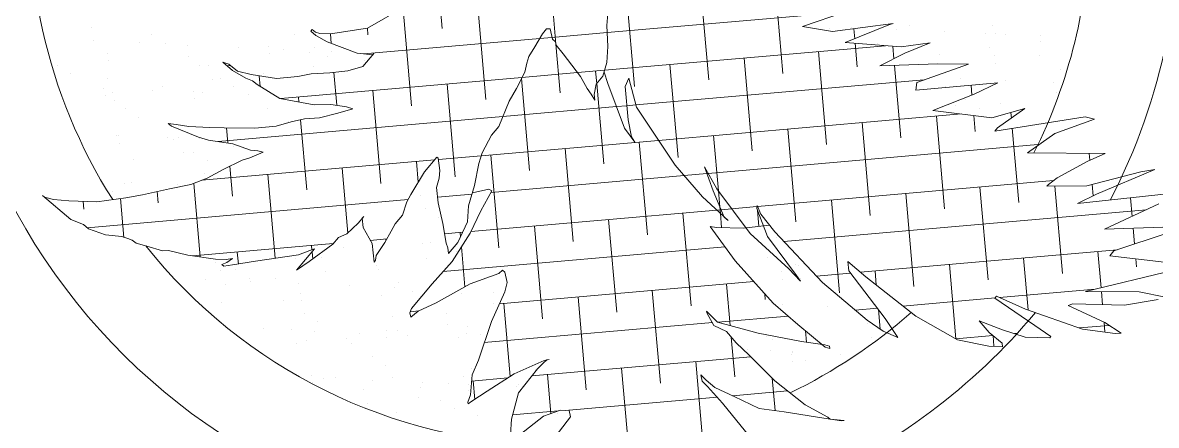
# Model space of a CAD drawing. Header units: millimetres. Extents: x 17881 to 17967.7, y 16873.1 to 16901.1.
# Drawn here: x 17964.8122 to 17965.1087, y 16880.0325 to 16880.1379 of the extents above; entities that cross this region are included whole.
import ezdxf

# ---------------------------------------------------------------- set-up
doc = ezdxf.new("R2010")
doc.units = ezdxf.units.MM
doc.layers.add('A-FURN', color=9, linetype='Continuous', lineweight=18)

msp = doc.modelspace()

# ---------------------------------------------------------------- linework, layer by layer
at = {"layer": 'A-FURN', "color": 252}
for p, q in [((17964.92031839077, 16880.15456331669), (17964.92190606756, 16880.13641608793)), ((17964.98947147146, 16880.14722091653), (17964.99159589269, 16880.12293867076)), ((17964.95061987824, 16880.14382184256), (17964.95163093229, 16880.13226544193)), ((17964.97004567485, 16880.14552137955), (17964.97217009608, 16880.12123913378)), ((17964.90235498112, 16880.13650715624), (17964.91234463554, 16880.14222067676)), ((17964.91176828501, 16880.1404227686), (17964.91389270624, 16880.11614052283)), ((17964.93119408163, 16880.14212230558), (17964.93331850285, 16880.11784005981)), ((17964.96526675292, 16880.14130960529), (17964.96494854274, 16880.13714651292)), ((17965.01611899864, 16880.13689977646), (17965.02740584073, 16880.14071936237)), ((17965.01681748984, 16880.13982613972), (17964.96505012218, 16880.1352970819)), ((17965.00969620461, 16880.13978856716), (17965.0110216893, 16880.12463820775)), ((17965.03988233893, 16880.13770103771), (17965.02394780802, 16880.13556624696)), ((17965.02733541829, 16880.13272372517), (17965.03868011678, 16880.13730023702)), ((17965.03868011678, 16880.13730023702), (17965.03988233893, 16880.13770103771)), ((17964.83016675321, 16880.13671470603), (17964.83016675321, 16880.13671470603)), ((17964.84597217003, 16880.13470449308), (17964.84597217003, 16880.13470449308)), ((17964.88316253044, 16880.134752198), (17964.88316253044, 16880.134752198)), ((17964.8875111481, 16880.13567221828), (17964.88790776558, 16880.13614489188)), ((17964.8888661922, 16880.13453520956), (17964.8875111481, 16880.13567221828)), ((17964.88790776558, 16880.13614489188), (17964.88875466817, 16880.13543426146)), ((17964.88875466817, 16880.13543426146), (17964.88989903376, 16880.13507813635)), ((17964.89180351747, 16880.13287599191), (17964.8888661922, 16880.13453520956)), ((17964.88989903376, 16880.13507813635), (17964.89268353685, 16880.13495672819)), ((17964.89267197063, 16880.13495723249), (17964.89289010974, 16880.13246389104)), ((17964.89268353685, 16880.13495672819), (17964.90235498112, 16880.13650715624)), ((17964.90232404714, 16880.13650219721), (17964.90248027095, 16880.13471655095)), ((17964.94810925284, 16880.13496542665), (17964.9461385354, 16880.13158483762)), ((17964.9491999508, 16880.13626527939), (17964.94810925284, 16880.13496542665)), ((17964.95010470983, 16880.13631157486), (17964.9491999508, 16880.13626527939)), ((17964.95070781701, 16880.13359046134), (17964.95010470983, 16880.13631157486)), ((17964.96505012218, 16880.1352970819), (17964.95060957811, 16880.134033698)), ((17964.96494854274, 16880.13714651292), (17964.96524999817, 16880.1316579903)), ((17965.02394780802, 16880.13556624696), (17965.01611899864, 16880.13689977646)), ((17965.02319357018, 16880.13648737266), (17965.02319357018, 16880.13648737266)), ((17965.0288707974, 16880.13670406191), (17965.0288707974, 16880.13670406191)), ((17965.02957414976, 16880.13632002267), (17965.02980174016, 16880.13371865256)), ((17965.04071551312, 16880.13618691045), (17965.04071551312, 16880.13618691045)), ((17965.04418161674, 16880.13709957998), (17965.04418161674, 16880.13709957998)), ((17965.05337844933, 16880.13563403472), (17965.05337844933, 16880.13563403472)), ((17965.06394493322, 16880.13520022579), (17965.06394493322, 16880.13520022579)), ((17965.0657593213, 16880.13712810042), (17965.0657593213, 16880.13712810042)), ((17965.06662582875, 16880.13505564164), (17965.06662582875, 16880.13505564164)), ((17965.06921300927, 16880.13492785853), (17965.06921300927, 16880.13492785853)), ((17965.07847054446, 16880.13453849018), (17965.07847054446, 16880.13453849018)), ((17964.83081143538, 16880.13311727612), (17964.83081143538, 16880.13311727612)), ((17964.84265615109, 16880.13260012466), (17964.84265615109, 16880.13260012466)), ((17964.849425858, 16880.13250425118), (17964.849425858, 16880.13250425118)), ((17964.8553190873, 16880.13204724892), (17964.8553190873, 16880.13204724892)), ((17964.86856646672, 16880.13146885585), (17964.86856646672, 16880.13146885585)), ((17964.87634851157, 16880.13166059254), (17964.87634851157, 16880.13166059254)), ((17964.88855686213, 16880.1313156297), (17964.88855686213, 16880.1313156297)), ((17964.89968599439, 16880.12988648455), (17964.89180351747, 16880.13287599191)), ((17964.94740253655, 16880.13375311822), (17964.9014291431, 16880.12973096747)), ((17964.9461385354, 16880.13158483762), (17964.94459336362, 16880.12905538539)), ((17964.95060957811, 16880.134033698), (17964.94740253655, 16880.13375311822)), ((17964.95155471956, 16880.13287983086), (17964.95070781701, 16880.13359046134)), ((17964.95166624371, 16880.13198077886), (17964.95155471956, 16880.13287983086)), ((17964.95163093229, 16880.13226544193), (17964.95274429947, 16880.1195395968)), ((17964.95357072731, 16880.1297786344), (17964.95166624371, 16880.13198077886)), ((17965.03783883714, 16880.13187802588), (17964.96436531275, 16880.12544992542)), ((17964.96524999817, 16880.1316579903), (17964.964931788, 16880.12749489792)), ((17965.04193545584, 16880.13154818018), (17965.02733541829, 16880.13272372517)), ((17965.02990689928, 16880.13251667833), (17965.03044748591, 16880.12633774473)), ((17965.03564079817, 16880.13257513829), (17965.03564079817, 16880.13257513829)), ((17965.03976357595, 16880.13172305251), (17965.04004687787, 16880.1284848968)), ((17965.04949991901, 16880.13265151207), (17965.04193545584, 16880.13154818018)), ((17965.04289388258, 16880.12993849776), (17965.04949991901, 16880.13265151207)), ((17965.04946997183, 16880.13264714406), (17965.04947064164, 16880.13263948823)), ((17965.06511768584, 16880.13148072968), (17965.06511768584, 16880.13148072968)), ((17965.07835885117, 16880.13301071739), (17965.07835885117, 16880.13301071739)), ((17964.8344538668, 16880.12981751631), (17964.8344538668, 16880.12981751631)), ((17964.85561499109, 16880.12911506775), (17964.85561499109, 16880.12911506775)), ((17964.87660303765, 16880.12972727506), (17964.87660303765, 16880.12972727506)), ((17964.88041118244, 16880.13095170439), (17964.88041118244, 16880.13095170439)), ((17964.88711877343, 16880.13018837008), (17964.88711877343, 16880.13018837008)), ((17964.89201055009, 16880.1291153878), (17964.89201055009, 16880.1291153878)), ((17964.89307411864, 16880.13039882866), (17964.89307411864, 16880.13039882866)), ((17964.90371401755, 16880.12952711969), (17964.89968599439, 16880.12988648455)), ((17964.90113600428, 16880.12645474051), (17964.9040114806, 16880.12988162494)), ((17964.9040114806, 16880.12988162494), (17964.90371401755, 16880.12952711969)), ((17964.94459336362, 16880.12905538539), (17964.94401080725, 16880.12732915431)), ((17964.95806958638, 16880.12378862091), (17964.95357072731, 16880.1297786344)), ((17965.00088390675, 16880.12864488841), (17965.00300832798, 16880.10436264264)), ((17965.02030970337, 16880.13034442539), (17965.02243412459, 16880.10606217962)), ((17965.03632914407, 16880.12658672595), (17965.04289388258, 16880.12993849776)), ((17965.05199379577, 16880.12957879237), (17965.05199379577, 16880.12957879237)), ((17965.06628957802, 16880.12920519039), (17965.06628957802, 16880.12920519039)), ((17965.07822549026, 16880.12918627491), (17965.07822549026, 16880.12918627491)), ((17964.82124797859, 16880.12671496265), (17964.82124797859, 16880.12671496265)), ((17964.83470839288, 16880.12788419884), (17964.83470839288, 16880.12788419884)), ((17964.85843833899, 16880.12676266757), (17964.85843833899, 16880.12676266757)), ((17964.86075371804, 16880.12675644506), (17964.86075371804, 16880.12675644506)), ((17964.86708155417, 16880.12542848142), (17964.86454084639, 16880.12756037268)), ((17964.86454084639, 16880.12756037268), (17964.86612312748, 16880.1270381638)), ((17964.86655058278, 16880.12667948884), (17964.8656812882, 16880.12660343542)), ((17964.86612312748, 16880.1270381638), (17964.86832507419, 16880.12519052466)), ((17964.87052702089, 16880.12334288553), (17964.86708155417, 16880.12542848142)), ((17964.88829152605, 16880.12646887397), (17964.88829152605, 16880.12646887397)), ((17964.89726080319, 16880.12527629587), (17964.90113600428, 16880.12645474051)), ((17964.90153269139, 16880.12799886167), (17964.90153269139, 16880.12799886167)), ((17964.94401080725, 16880.12732915431), (17964.94346954884, 16880.1249641659)), ((17964.96436531275, 16880.12544992542), (17964.95728696023, 16880.12483064982)), ((17964.964931788, 16880.12749489792), (17964.96393605568, 16880.12390030979)), ((17964.98145811014, 16880.12694535143), (17964.98358253137, 16880.10266310566)), ((17965.05151173806, 16880.12713741188), (17965.03632914407, 16880.12658672595)), ((17965.04020066086, 16880.12672714924), (17965.04185992121, 16880.10776171661)), ((17965.04448881782, 16880.1269383281), (17965.04448881782, 16880.1269383281)), ((17965.04600458065, 16880.12229412616), (17965.05952648636, 16880.12705743953)), ((17965.05952648636, 16880.12705743953), (17965.05151173806, 16880.12713741188)), ((17965.0665441041, 16880.12727187291), (17965.0665441041, 16880.12727187291)), ((17965.08361982195, 16880.12574970661), (17965.08361982195, 16880.12574970661)), ((17964.82470166656, 16880.12451472075), (17964.82470166656, 16880.12451472075)), ((17964.83438866263, 16880.12332452004), (17964.83438866263, 16880.12332452004)), ((17964.86192647065, 16880.12303694895), (17964.86192647065, 16880.12303694895)), ((17964.86383267068, 16880.12332609927), (17964.86383267068, 16880.12332609927)), ((17964.86832507419, 16880.12519052466), (17964.87195647987, 16880.12435848609)), ((17964.87227868242, 16880.12267855058), (17964.87052702089, 16880.12334288553)), ((17964.87195647987, 16880.12435848609), (17964.87854176918, 16880.12326291329)), ((17964.873464346, 16880.12168366792), (17964.87227868242, 16880.12267855058)), ((17964.87405530274, 16880.12400931187), (17964.87430293617, 16880.12117884876)), ((17964.87516763598, 16880.12456693665), (17964.87516763598, 16880.12456693665)), ((17964.87854176918, 16880.12326291329), (17964.88416863181, 16880.12377702287)), ((17964.94276769252, 16880.1235603785), (17964.87972724636, 16880.11804505411)), ((17964.88416863181, 16880.12377702287), (17964.88764721537, 16880.12448279373)), ((17964.88764721537, 16880.12448279373), (17964.89253869961, 16880.12480848177)), ((17964.89253869961, 16880.12480848177), (17964.89726080319, 16880.12527629587)), ((17964.8935510964, 16880.12490877891), (17964.89430407103, 16880.11630223953)), ((17964.94346954884, 16880.1249641659), (17964.94134182052, 16880.12070848262)), ((17964.94260651692, 16880.12354627746), (17964.94262947028, 16880.1232839193)), ((17964.94262947028, 16880.1232839193), (17964.94473093814, 16880.09926403169)), ((17964.95728696023, 16880.12483064982), (17964.94276769252, 16880.1235603785)), ((17964.95981705922, 16880.12071138211), (17964.95806958638, 16880.12378862091)), ((17964.96203231353, 16880.12524581444), (17964.96231866797, 16880.12197276811)), ((17964.96393605568, 16880.12390030979), (17964.96215127724, 16880.12177327815)), ((17964.96422055059, 16880.12492733502), (17964.96523324333, 16880.12200637529)), ((17964.969769408, 16880.12122063213), (17964.97074858192, 16880.12341953678)), ((17964.97074858192, 16880.12341953678), (17964.97268598609, 16880.11575282753)), ((17965.04793475141, 16880.12297406051), (17964.97252829336, 16880.11637685027)), ((17965.05734162343, 16880.12322675451), (17965.05734162343, 16880.12322675451)), ((17965.06918633914, 16880.12270960305), (17965.06918633914, 16880.12270960305)), ((17964.82152723006, 16880.12128838899), (17964.82152723006, 16880.12128838899)), ((17964.83337194578, 16880.12077123753), (17964.83337194578, 16880.12077123753)), ((17964.83556141525, 16880.11960502393), (17964.83556141525, 16880.11960502393)), ((17964.84603488199, 16880.12021836179), (17964.84603488199, 16880.12021836179)), ((17964.84880258058, 16880.12113501164), (17964.84880258058, 16880.12113501164)), ((17964.85681635416, 16880.11998980924), (17964.85681635416, 16880.11998980924)), ((17964.8592822614, 16880.11963996871), (17964.8592822614, 16880.11963996871)), ((17964.86728635865, 16880.12112585737), (17964.86728635865, 16880.12112585737)), ((17964.87940922253, 16880.1181049382), (17964.873464346, 16880.12168366792)), ((17964.90375492369, 16880.12014720349), (17964.90587934492, 16880.09586495773)), ((17964.9231807203, 16880.12184674047), (17964.92530514153, 16880.09756449471)), ((17964.94134182052, 16880.12070848262), (17964.93937110319, 16880.11732789361)), ((17964.96087464033, 16880.11921986809), (17964.95981705922, 16880.12071138211)), ((17964.96215127724, 16880.12177327815), (17964.96168024495, 16880.11914799521)), ((17964.96231866797, 16880.12197276811), (17964.96415673476, 16880.10096356868)), ((17964.96523324333, 16880.12200637529), (17964.96956671436, 16880.11031545977)), ((17964.97054588817, 16880.11251436451), (17964.969769408, 16880.12122063213)), ((17965.04576078519, 16880.12028364299), (17965.04600458065, 16880.12229412616)), ((17965.06726432234, 16880.12217561748), (17965.04576078519, 16880.12028364299)), ((17965.05350129881, 16880.12119674448), (17965.05350129881, 16880.12119674448)), ((17965.06022752182, 16880.12155648924), (17965.06045428744, 16880.11896454628)), ((17965.06099704698, 16880.11917835104), (17965.06726432234, 16880.12217561748)), ((17965.08184927535, 16880.12215672732), (17965.08184927535, 16880.12215672732)), ((17965.08258076059, 16880.1196205314), (17965.08258076059, 16880.1196205314)), ((17964.83371414755, 16880.11877313714), (17964.83371414755, 16880.11877313714)), ((17964.83608283368, 16880.11744428445), (17964.83608283368, 16880.11744428445)), ((17964.85707088024, 16880.11805649176), (17964.85707088024, 16880.11805649176)), ((17964.87112697712, 16880.11912281726), (17964.87112697712, 16880.11912281726)), ((17964.8883823975, 16880.11641528359), (17964.87940922253, 16880.1181049382)), ((17964.88432912708, 16880.11844766651), (17964.88444202314, 16880.11715725861)), ((17964.89280703809, 16880.11652859238), (17964.8883823975, 16880.11641528359)), ((17964.89690528742, 16880.11590893306), (17964.89280703809, 16880.11652859238)), ((17964.93937110319, 16880.11732789361), (17964.93670211652, 16880.11070722187)), ((17964.96183306702, 16880.11761018572), (17964.96087464033, 16880.11921986809)), ((17964.96168024495, 16880.11914799521), (17964.96172154292, 16880.11850923767)), ((17964.96172154292, 16880.11850923767), (17964.96183306702, 16880.11761018572)), ((17965.05021834635, 16880.11493238688), (17965.06099704698, 16880.11917835104)), ((17965.0588956305, 16880.11776017619), (17965.0588956305, 16880.11776017619)), ((17965.0679185449, 16880.11683195852), (17965.0679185449, 16880.11683195852)), ((17964.83910847923, 16880.11533656884), (17964.83910847923, 16880.11533656884)), ((17964.87629883964, 16880.11538427376), (17964.87629883964, 16880.11538427376)), ((17964.8898324074, 16880.11298353954), (17964.89461236737, 16880.11420827959)), ((17964.89461236737, 16880.11420827959), (17964.89848756841, 16880.11538672417)), ((17964.89848756841, 16880.11538672417), (17964.89690528742, 16880.11590893306)), ((17964.96748353756, 16880.11593549133), (17964.93776151172, 16880.11333515101)), ((17964.97021942283, 16880.11617485027), (17964.96748353756, 16880.11593549133)), ((17964.97252829336, 16880.11637685027), (17964.97021942283, 16880.11617485027)), ((17964.97268598609, 16880.11575282753), (17964.98279495296, 16880.10062530838)), ((17965.05759341803, 16880.11403184093), (17964.97846237748, 16880.10710877195)), ((17965.0656652866, 16880.11304621138), (17965.05021834635, 16880.11493238688)), ((17965.05114793527, 16880.11346793425), (17965.0532723565, 16880.08918568849)), ((17965.05621570519, 16880.11618860638), (17965.05621570519, 16880.11618860638)), ((17965.06092139588, 16880.1136254724), (17965.06128571782, 16880.10946125359)), ((17965.06234931847, 16880.11555993429), (17965.06234931847, 16880.11555993429)), ((17965.07432044763, 16880.11544939589), (17965.0656652866, 16880.11304621138)), ((17965.06717315273, 16880.11037139321), (17965.07432044763, 16880.11544939589)), ((17965.07063850843, 16880.11442707184), (17965.07076977257, 16880.11292671595)), ((17964.8425621672, 16880.11313632695), (17964.8425621672, 16880.11313632695)), ((17964.85109715162, 16880.11085070887), (17964.85025024903, 16880.11156133929)), ((17964.85025024903, 16880.11156133929), (17964.85229937361, 16880.11125150959)), ((17964.85817402398, 16880.10793307444), (17964.85109715162, 16880.11085070887)), ((17964.85229937361, 16880.11125150959), (17964.85559201833, 16880.11070372314)), ((17964.85559201833, 16880.11070372314), (17964.86116102451, 16880.11046090682)), ((17964.93776151172, 16880.11333515101), (17964.86327681538, 16880.10681858447)), ((17964.87286503493, 16880.1103058219), (17964.8784918975, 16880.11081993153)), ((17964.8784918975, 16880.11081993153), (17964.88236709854, 16880.11199837611)), ((17964.87938954541, 16880.11117675067), (17964.87938954541, 16880.11117675067)), ((17964.88169317133, 16880.11194770546), (17964.88169317133, 16880.11194770546)), ((17964.88236709854, 16880.11199837611), (17964.88584568216, 16880.11270414692)), ((17964.8848493062, 16880.11250199192), (17964.88645354831, 16880.09416542074)), ((17964.88584568216, 16880.11270414692), (17964.8898324074, 16880.11298353954)), ((17964.93670211652, 16880.11070722187), (17964.93481818372, 16880.10846202172)), ((17964.97137204354, 16880.10799514697), (17964.97054588817, 16880.11251436451)), ((17965.03172213866, 16880.11176839727), (17965.03384655988, 16880.0874861515)), ((17965.09010614891, 16880.11327896821), (17965.06647907225, 16880.10954421419)), ((17965.08211195141, 16880.10891159594), (17965.09249403452, 16880.11268488633)), ((17965.09249403452, 16880.11268488633), (17965.09010614891, 16880.11327896821)), ((17964.83675067667, 16880.10838947466), (17964.83675067667, 16880.10838947466)), ((17964.83728419676, 16880.10831902594), (17964.83728419676, 16880.10831902594)), ((17964.84999805609, 16880.10781108158), (17964.84999805609, 16880.10781108158)), ((17964.85302449001, 16880.10774482565), (17964.85302449001, 16880.10774482565)), ((17964.86073129018, 16880.10719686646), (17964.85817402398, 16880.10793307444)), ((17964.85844532104, 16880.10761657737), (17964.85844532104, 16880.10761657737)), ((17964.86116102451, 16880.11046090682), (17964.86485028653, 16880.11038579413)), ((17964.86485028653, 16880.11038579413), (17964.87286503493, 16880.1103058219)), ((17964.86546049538, 16880.11037970539), (17964.86580492201, 16880.10644289101)), ((17964.93481818372, 16880.10846202172), (17964.93239299246, 16880.10385183309)), ((17964.96956671436, 16880.11031545977), (17964.97226024405, 16880.10664575905)), ((17964.97226024405, 16880.10664575905), (17964.97137204354, 16880.10799514697)), ((17964.99287054543, 16880.1083693233), (17964.99413242548, 16880.09394596829)), ((17965.01229634204, 16880.11006886029), (17965.01442076327, 16880.08578661452)), ((17965.06647907225, 16880.10954421419), (17965.06717315273, 16880.11037139321)), ((17965.07100313794, 16880.11025933747), (17965.07269815311, 16880.09088522547)), ((17965.07496465647, 16880.10383359321), (17965.08211195141, 16880.10891159594)), ((17964.83753872283, 16880.10638570846), (17964.83753872283, 16880.10638570846)), ((17964.85157464819, 16880.10739474333), (17964.85157464819, 16880.10739474333)), ((17964.86714719896, 16880.10624341972), (17964.86073129018, 16880.10719686646)), ((17964.87179488777, 16880.10455862467), (17964.86714719896, 16880.10624341972)), ((17964.86743840796, 16880.10555531724), (17964.86743840796, 16880.10555531724)), ((17964.87367463188, 16880.10439092098), (17964.87179488777, 16880.10455862467)), ((17964.97846237748, 16880.10710877195), (17964.93212969301, 16880.1030551873)), ((17964.9540189522, 16880.10497024934), (17964.95614337343, 16880.08068800357)), ((17964.97344474882, 16880.10666978632), (17964.97556917005, 16880.08238754055)), ((17965.07772981733, 16880.10600630417), (17964.99149100627, 16880.09846138585)), ((17964.84107335256, 16880.10212339223), (17964.84107335256, 16880.10212339223)), ((17964.85419724262, 16880.10402532954), (17964.85419724262, 16880.10402532954)), ((17964.85696897988, 16880.10395817503), (17964.85696897988, 16880.10395817503)), ((17964.91985522039, 16880.1019813101), (17964.85904728879, 16880.09666130543)), ((17964.86042266785, 16880.10175793314), (17964.86042266785, 16880.10175793314)), ((17964.86464759283, 16880.09948062182), (17964.86961349187, 16880.10195891919)), ((17964.86961349187, 16880.10195891919), (17964.87155109236, 16880.10254814145)), ((17964.87155109236, 16880.10254814145), (17964.87508753238, 16880.10401083821)), ((17964.87508753238, 16880.10401083821), (17964.87367463188, 16880.10439092098)), ((17964.92050304307, 16880.1027533608), (17964.91723094929, 16880.09885380254)), ((17964.9208418041, 16880.10246910862), (17964.92050304307, 16880.1027533608)), ((17964.92131682878, 16880.09925136367), (17964.9208418041, 16880.10246910862)), ((17964.93212969301, 16880.1030551873), (17964.92090031801, 16880.10207274429)), ((17964.93239299246, 16880.10385183309), (17964.93145511657, 16880.10101417096)), ((17964.93459315559, 16880.10327071235), (17964.93671757682, 16880.07898846659)), ((17965.09531963926, 16880.10366878912), (17965.07496465647, 16880.10383359321)), ((17965.08275616025, 16880.09729579326), (17965.09075035775, 16880.10166316552)), ((17965.09075035775, 16880.10166316552), (17965.09531963926, 16880.10366878912)), ((17965.09115127038, 16880.10370253831), (17965.09130826755, 16880.10190805239)), ((17964.86041707233, 16880.09719074615), (17964.86464759283, 16880.09948062182)), ((17964.86634014097, 16880.10032531028), (17964.86702775169, 16880.09246588376)), ((17964.89574156237, 16880.09987163839), (17964.89722917599, 16880.08286813688)), ((17964.91723094929, 16880.09885380254), (17964.91371506007, 16880.09294376128)), ((17964.91516735898, 16880.10157117537), (17964.91563918929, 16880.09617813028)), ((17964.92107303342, 16880.09724088052), (17964.92131682878, 16880.09925136367)), ((17964.93145511657, 16880.10101417096), (17964.93038496943, 16880.09526697362)), ((17964.98279495296, 16880.10062530838), (17964.99000390036, 16880.09236127746)), ((17964.9927347357, 16880.09389584715), (17964.9905122382, 16880.10019083078)), ((17964.9905122382, 16880.10019083078), (17964.9937675772, 16880.09443877398)), ((17965.10459845838, 16880.09890351551), (17965.09052711309, 16880.09520533775)), ((17965.09306782087, 16880.09307344649), (17965.10824642247, 16880.09946716031)), ((17965.10824642247, 16880.09946716031), (17965.10459845838, 16880.09890351551)), ((17964.83891316364, 16880.09594579407), (17964.83891316364, 16880.09594579407)), ((17964.84071385077, 16880.09598219445), (17964.84071385077, 16880.09598219445)), ((17964.85614525382, 16880.09553962786), (17964.86041707233, 16880.09719074615)), ((17964.85694456144, 16880.09584857156), (17964.85862844397, 16880.07660170612)), ((17964.85964668412, 16880.09849131887), (17964.85964668412, 16880.09849131887)), ((17964.87631576575, 16880.0981721014), (17964.87823377724, 16880.07624912983)), ((17964.92043262059, 16880.09475772365), (17964.92107303342, 16880.09724088052)), ((17964.9851653689, 16880.09790796429), (17964.93470650887, 16880.09349338606)), ((17964.99113386503, 16880.09843014004), (17964.9851653689, 16880.09790796429)), ((17964.99149100627, 16880.09846138585), (17964.99113386503, 16880.09843014004)), ((17965.08178248904, 16880.09657362359), (17965.00437017053, 16880.0898009233)), ((17965.0804632402, 16880.09559513979), (17965.08275616025, 16880.09729579326)), ((17964.8356984764, 16880.09376840271), (17964.8356984764, 16880.09376840271)), ((17964.83912002496, 16880.09210498427), (17964.84350336752, 16880.09285705055)), ((17964.84350336752, 16880.09285705055), (17964.85055968917, 16880.09438676074)), ((17964.84734615868, 16880.09369011303), (17964.84760195508, 16880.09076634677)), ((17964.85055968917, 16880.09438676074), (17964.85614525382, 16880.09553962786)), ((17964.85255856649, 16880.095465043), (17964.85255856649, 16880.095465043)), ((17964.91371506007, 16880.09294376128), (17964.91266566009, 16880.09100515111)), ((17964.91622391345, 16880.09268535392), (17964.91622391345, 16880.09268535392)), ((17964.92084978887, 16880.09078305275), (17964.92043262059, 16880.09475772365)), ((17964.92972972458, 16880.09305797386), (17964.92069399149, 16880.09226744964)), ((17964.93038496943, 16880.09526697362), (17964.92880668076, 16880.08994615457)), ((17964.93413290395, 16880.09432404899), (17964.9298220292, 16880.09336915676)), ((17964.93199564518, 16880.08863674437), (17964.93491397799, 16880.09386507689)), ((17964.93491397799, 16880.09386507689), (17964.93413290395, 16880.09432404899)), ((17964.99563475532, 16880.0870323591), (17964.9927347357, 16880.09389584715)), ((17964.9937675772, 16880.09443877398), (17965.00242653439, 16880.08274299901)), ((17964.99413242548, 16880.09394596829), (17964.99450293306, 16880.08971104738)), ((17965.04313457395, 16880.09319236915), (17965.04525899517, 16880.06891012338)), ((17965.06256037056, 16880.09489190613), (17965.06468479179, 16880.07060966037)), ((17965.08006662274, 16880.09512246597), (17965.0804632402, 16880.09559513979)), ((17965.09052711309, 16880.09520533775), (17965.08006662274, 16880.09512246597)), ((17965.08211326745, 16880.09513868023), (17965.0841105884, 16880.07230919735)), ((17965.11154305952, 16880.09307634592), (17965.08810192188, 16880.09059514918)), ((17965.08810192188, 16880.09059514918), (17965.09306782087, 16880.09307344649)), ((17965.09186394083, 16880.09555667776), (17965.0921224716, 16880.09260165748)), ((17964.82480488437, 16880.08639632342), (17964.81735214166, 16880.09264987124)), ((17964.81735214166, 16880.09264987124), (17964.81786028318, 16880.09222349294)), ((17964.81786028318, 16880.09222349294), (17964.82024816883, 16880.09162941112)), ((17964.8181183584, 16880.09215928643), (17964.81813274262, 16880.09199487406)), ((17964.82024816883, 16880.09162941112), (17964.824276192, 16880.09127004626)), ((17964.824276192, 16880.09127004626), (17964.83155556184, 16880.09100165244)), ((17964.82799539747, 16880.09113291739), (17964.82817615847, 16880.08906680979)), ((17964.91298381595, 16880.09159289669), (17964.82904375406, 16880.08424909286)), ((17964.83155556184, 16880.09100165244), (17964.83912002496, 16880.09210498427)), ((17964.83771551876, 16880.09190012685), (17964.83860493647, 16880.08173403591)), ((17964.91266566009, 16880.09100515111), (17964.91150054727, 16880.0875526891)), ((17964.92205600329, 16880.08534082555), (17964.92084978887, 16880.09078305275)), ((17964.92880668076, 16880.08994615457), (17964.92848847054, 16880.08578306214)), ((17964.99000390036, 16880.09236127746), (17964.99665103845, 16880.08617960262)), ((17965.00422676349, 16880.08978837681), (17964.99763730809, 16880.08921187416)), ((17965.00419076202, 16880.08931737527), (17965.0042486184, 16880.09007430121)), ((17965.0042486184, 16880.09007430121), (17965.00524834307, 16880.0878258613)), ((17965.02370877733, 16880.09149283217), (17965.02583319856, 16880.0672105864)), ((17965.09515804717, 16880.08386892759), (17965.10936166366, 16880.09047664051)), ((17965.10195695723, 16880.09206167649), (17965.10237979812, 16880.087228583)), ((17964.90137881799, 16880.0871855652), (17964.89989150257, 16880.08541303875)), ((17964.90098220052, 16880.08671289149), (17964.90137881799, 16880.0871855652)), ((17964.91150054727, 16880.0875526891), (17964.90961661447, 16880.08530748905)), ((17964.91741417263, 16880.08919091785), (17964.91741417263, 16880.08919091785)), ((17964.92086786059, 16880.08699067595), (17964.92086786059, 16880.08699067595)), ((17964.92921075485, 16880.0828059844), (17964.93199564518, 16880.08863674437)), ((17964.99375562006, 16880.08887227047), (17964.92941977542, 16880.0832436134)), ((17964.98485718411, 16880.0880937582), (17964.98698160534, 16880.06381151243)), ((17964.9948180654, 16880.08896522239), (17964.99375562006, 16880.08887227047)), ((17964.99450293306, 16880.08971104738), (17964.99464900433, 16880.08804144508)), ((17964.99464900433, 16880.08804144508), (17964.99498069967, 16880.08425014995)), ((17964.99763730809, 16880.08921187416), (17964.9948180654, 16880.08896522239)), ((17964.99665103845, 16880.08617960262), (17964.99563475532, 16880.0870323591)), ((17965.00696269906, 16880.08195725585), (17965.00419076202, 16880.08931737527)), ((17965.00436512268, 16880.0888544083), (17965.00474061652, 16880.08456249404)), ((17965.00524834307, 16880.0878258613), (17965.00885900163, 16880.08318523561)), ((17965.10597984873, 16880.08890337483), (17965.01127098335, 16880.08061742278)), ((17964.82803967257, 16880.08509161112), (17964.82480488437, 16880.08639632342)), ((17964.82939471669, 16880.0839546024), (17964.82803967257, 16880.08509161112)), ((17964.83387302502, 16880.08241193336), (17964.82939471669, 16880.0839546024)), ((17964.89989150257, 16880.08541303875), (17964.89697472817, 16880.08262491174)), ((17964.90124654668, 16880.08427603004), (17964.90098220052, 16880.08671289149)), ((17964.90354345911, 16880.08013365563), (17964.90124654668, 16880.08427603004)), ((17964.90961661447, 16880.08530748905), (17964.90856721444, 16880.08336887882)), ((17964.92292345668, 16880.08018285063), (17964.92205600329, 16880.08534082555)), ((17964.92848847054, 16880.08578306214), (17964.92600542283, 16880.08041594772)), ((17964.94600559088, 16880.08469468423), (17964.94813001211, 16880.06041243847)), ((17964.96543138749, 16880.08639422122), (17964.96755580873, 16880.06211197545)), ((17964.99365384957, 16880.08428291217), (17964.99200926661, 16880.08455061039)), ((17964.99200926661, 16880.08455061039), (17964.99267454527, 16880.08359199916)), ((17965.00071301011, 16880.08410860932), (17964.99365384957, 16880.08428291217)), ((17965.00754180698, 16880.08487816975), (17965.00071301011, 16880.08410860932)), ((17965.11034064116, 16880.08441961353), (17965.09515804717, 16880.08386892759)), ((17965.10264995588, 16880.08414066566), (17965.10301302544, 16880.07999076169)), ((17964.83807042866, 16880.08191044248), (17964.83387302502, 16880.08241193336)), ((17964.8396527096, 16880.08138823353), (17964.83807042866, 16880.08191044248)), ((17964.84079707536, 16880.08103210838), (17964.8396527096, 16880.08138823353)), ((17964.84181335844, 16880.08017935184), (17964.84079707536, 16880.08103210838)), ((17964.89473966461, 16880.08168118423), (17964.89325234924, 16880.07990865773)), ((17964.89697472817, 16880.08262491174), (17964.89473966461, 16880.08168118423)), ((17964.90743437709, 16880.08132014029), (17964.90309602421, 16880.08094058359)), ((17964.90856721444, 16880.08336887882), (17964.90689396011, 16880.08034279511)), ((17964.90715399766, 16880.08129561026), (17964.90719044701, 16880.08087899226)), ((17964.92722477257, 16880.08305157554), (17964.92251036859, 16880.08263911863)), ((17964.92450061638, 16880.07544279127), (17964.92921075485, 16880.0828059844)), ((17964.92657979427, 16880.08299514725), (17964.92667821524, 16880.08187019037)), ((17964.99267454527, 16880.08359199916), (17964.99852861045, 16880.07556692532)), ((17965.00242653439, 16880.08274299901), (17965.01253150887, 16880.07345850786)), ((17965.00258355681, 16880.0824131911), (17965.00258355681, 16880.0824131911)), ((17965.01456407509, 16880.07175299484), (17965.00696269906, 16880.08195725585)), ((17965.00885900163, 16880.08318523561), (17965.02136004292, 16880.06987653844)), ((17965.00932207267, 16880.08181960861), (17965.00932207267, 16880.08181960861)), ((17965.09760778161, 16880.07818874373), (17965.11203444629, 16880.08299835263)), ((17964.84463915951, 16880.07941918625), (17964.84181335844, 16880.08017935184)), ((17964.84877870665, 16880.07816076942), (17964.84463915951, 16880.07941918625)), ((17964.85031968982, 16880.07827731803), (17964.84877870665, 16880.07816076942)), ((17964.85536399596, 16880.07706519662), (17964.85031968982, 16880.07827731803)), ((17964.89340694488, 16880.08009289899), (17964.85667407775, 16880.07687918954)), ((17964.86830240443, 16880.0778965363), (17964.86857810342, 16880.07474528237)), ((17964.88381213429, 16880.07313000158), (17964.88847238915, 16880.07868391778)), ((17964.88727016711, 16880.078283117), (17964.88429972501, 16880.07715096789)), ((17964.89325234924, 16880.07990865773), (17964.88713789585, 16880.07537358189)), ((17964.88847238915, 16880.07868391778), (17964.88727016711, 16880.078283117)), ((17964.88772820104, 16880.07959607328), (17964.8878268334, 16880.07846870026)), ((17964.88787073609, 16880.07796689032), (17964.88803913935, 16880.0760420321)), ((17964.89614366915, 16880.07900114553), (17964.89614366915, 16880.07900114553)), ((17964.90407215148, 16880.07525993278), (17964.90354345911, 16880.08013365563)), ((17964.90689396011, 16880.08034279511), (17964.90465470775, 16880.07698616374)), ((17964.91666120016, 16880.08001736188), (17964.91666120016, 16880.08001736188)), ((17964.91878442385, 16880.08033931533), (17964.91878442385, 16880.08033931533)), ((17964.99582987441, 16880.07926650079), (17964.92216601354, 16880.07282174805)), ((17964.92337374181, 16880.07899954639), (17964.92292345668, 16880.08018285063)), ((17964.92352656393, 16880.07746173695), (17964.92337374181, 16880.07899954639)), ((17964.92600542283, 16880.08041594772), (17964.92352656393, 16880.07746173695)), ((17964.92553278313, 16880.07813345615), (17964.92553278313, 16880.07813345615)), ((17964.92691089145, 16880.07921068916), (17964.92782524475, 16880.06875958306)), ((17965.09840050624, 16880.07845302487), (17965.03133102298, 16880.07258520542)), ((17965.09339860246, 16880.07801541499), (17965.09422783573, 16880.06853723538)), ((17965.0965170836, 16880.07688889104), (17965.09760778161, 16880.07818874373)), ((17964.86258550946, 16880.07603987691), (17964.85536399596, 16880.07706519662)), ((17964.86537001255, 16880.07591846875), (17964.86258550946, 16880.07603987691)), ((17964.86273154015, 16880.07505951101), (17964.86273154015, 16880.07505951101)), ((17964.8642793146, 16880.07461861601), (17964.86558069101, 16880.0751375852)), ((17964.86701015005, 16880.07615318571), (17964.86537001255, 16880.07591846875)), ((17964.86558069101, 16880.0751375852), (17964.86701015005, 16880.07615318571)), ((17964.87308729784, 16880.07548399121), (17964.86706381769, 16880.07449720786)), ((17964.88429972501, 16880.07715096789), (17964.87308729784, 16880.07548399121)), ((17964.88363813836, 16880.07629037993), (17964.88363813836, 16880.07629037993)), ((17964.88713789585, 16880.07537358189), (17964.88381213429, 16880.07313000158)), ((17964.89029614476, 16880.07658543686), (17964.89029614476, 16880.07658543686)), ((17964.90446876884, 16880.07573260648), (17964.90407215148, 16880.07525993278)), ((17964.90465470775, 16880.07698616374), (17964.90446876884, 16880.07573260648)), ((17964.91783395278, 16880.07629786577), (17964.91783395278, 16880.07629786577)), ((17964.91924099463, 16880.06953784861), (17964.92450061638, 16880.07544279127)), ((17964.99852861045, 16880.07556692532), (17965.00845484895, 16880.06449395648)), ((17965.00695742275, 16880.07648959906), (17965.00695742275, 16880.07648959906)), ((17965.0282635424, 16880.07294405801), (17965.0279991963, 16880.07538091942)), ((17965.0279991963, 16880.07538091942), (17965.03274185079, 16880.07140138903)), ((17965.07397280585, 16880.07631587801), (17965.07516132345, 16880.06273105966)), ((17965.11072050378, 16880.07524067223), (17965.0965170836, 16880.07688889104)), ((17965.10335381397, 16880.07609553089), (17965.10353638501, 16880.07400873433)), ((17964.86393108936, 16880.07315351184), (17964.86393108936, 16880.07315351184)), ((17964.86478745616, 16880.07419223777), (17964.8642793146, 16880.07461861601)), ((17964.86706381769, 16880.07449720786), (17964.86478745616, 16880.07419223777)), ((17964.86796578973, 16880.07321185699), (17964.86796578973, 16880.07321185699)), ((17964.89146889737, 16880.07286594075), (17964.89146889737, 16880.07286594075)), ((17964.90471006271, 16880.07439592846), (17964.90471006271, 16880.07439592846)), ((17964.90515615014, 16880.07325956191), (17964.90515615014, 16880.07325956191)), ((17964.93674469687, 16880.07230907892), (17964.92920664094, 16880.06953336533)), ((17964.93769064066, 16880.0731505989), (17964.93674469687, 16880.07230907892)), ((17964.93825583743, 16880.07264380837), (17964.93769064066, 16880.0731505989)), ((17964.93885632817, 16880.06993288429), (17964.93825583743, 16880.07264380837)), ((17965.01052343575, 16880.07269435011), (17965.01052343575, 16880.07269435011)), ((17965.01253150887, 16880.07345850786), (17965.0156216562, 16880.07026148082)), ((17965.01439219373, 16880.07473344254), (17965.01439219373, 16880.07473344254)), ((17965.01504972577, 16880.07447136558), (17965.01504972577, 16880.07447136558)), ((17965.02871393225, 16880.07235623965), (17965.01976614827, 16880.07157340999)), ((17965.03776940218, 16880.06053765263), (17965.0282635424, 16880.07294405801)), ((17965.03512121262, 16880.07291680405), (17965.03544096695, 16880.06926199537)), ((17965.05454700923, 16880.07461634103), (17965.05624804175, 16880.05517345037)), ((17965.09012571802, 16880.06755196518), (17965.11326121152, 16880.07310878092)), ((17964.85990047148, 16880.07067599992), (17964.85990047148, 16880.07067599992)), ((17964.86510384197, 16880.06943401574), (17964.86510384197, 16880.06943401574)), ((17964.8714194777, 16880.0710116151), (17964.8714194777, 16880.0710116151)), ((17964.8717451872, 16880.07015884847), (17964.8717451872, 16880.07015884847)), ((17964.8783450073, 16880.07096400344), (17964.8783450073, 16880.07096400344)), ((17964.88440812341, 16880.06960597273), (17964.88440812341, 16880.06960597273)), ((17964.89765550282, 16880.06902757966), (17964.89765550282, 16880.06902757966)), ((17964.91055048183, 16880.06982299362), (17964.91055048183, 16880.06982299362)), ((17964.91386557756, 16880.06313326677), (17964.91924099463, 16880.06953784861)), ((17964.92920664094, 16880.06953336533), (17964.92034189437, 16880.06456782121)), ((17965.00339269347, 16880.07014091831), (17964.93686786836, 16880.06432075027)), ((17964.938277351, 16880.06743468856), (17964.93885632817, 16880.06993288429)), ((17964.9962696194, 16880.06951773008), (17964.99722068252, 16880.05864702884)), ((17965.01077796182, 16880.07076103263), (17965.01077796182, 16880.07076103263)), ((17965.0156216562, 16880.07026148082), (17965.01456407509, 16880.07175299484)), ((17965.01556494636, 16880.07101394644), (17965.01556494636, 16880.07101394644)), ((17965.02136004292, 16880.06987653844), (17965.0330472985, 16880.06006983841)), ((17965.03274185079, 16880.07140138903), (17965.04574285245, 16880.06109643776)), ((17964.88483950143, 16880.06716512142), (17964.88483950143, 16880.06716512142)), ((17964.90600062572, 16880.06646267285), (17964.90600062572, 16880.06646267285)), ((17964.90950021853, 16880.0685104282), (17964.90950021853, 16880.0685104282)), ((17964.9140041698, 16880.06762275172), (17964.9140041698, 16880.06762275172)), ((17964.92698867228, 16880.06707488017), (17964.92698867228, 16880.06707488017)), ((17964.93478004103, 16880.05970816033), (17964.938277351, 16880.06743468856)), ((17964.93541053416, 16880.06737915939), (17964.93541053416, 16880.06737915939)), ((17964.95741802617, 16880.06611865611), (17964.9595424474, 16880.04183641034)), ((17964.97684382278, 16880.0678181931), (17964.97896824401, 16880.04353594733)), ((17965.00628457657, 16880.06691494994), (17965.00640740195, 16880.06551104942)), ((17965.06647390187, 16880.06585165194), (17965.06687051933, 16880.06632432576)), ((17965.06687051933, 16880.06632432576), (17965.07445553326, 16880.06298031299)), ((17965.0926789175, 16880.0681652073), (17965.06765986935, 16880.06597632422)), ((17965.10417631613, 16880.06744155588), (17965.09012571802, 16880.06755196518)), ((17965.09431691709, 16880.06751903083), (17965.09461554151, 16880.06410573799)), ((17965.11110036642, 16880.06606173084), (17965.10417631613, 16880.06744155588)), ((17964.86410598095, 16880.06461959662), (17964.86410598095, 16880.06461959662)), ((17964.88043195869, 16880.06527003149), (17964.88043195869, 16880.06527003149)), ((17964.88509402751, 16880.06523180394), (17964.88509402751, 16880.06523180394)), ((17964.91345147011, 16880.06193556308), (17964.91386557756, 16880.06313326677)), ((17964.92034189437, 16880.06456782121), (17964.91561024228, 16880.06241374794)), ((17964.93529702753, 16880.06443766749), (17964.93529702753, 16880.06443766749)), ((17964.93799222956, 16880.06441911913), (17964.93966313103, 16880.04532062787)), ((17965.00845484895, 16880.06449395648), (17965.01488789129, 16880.05896707846)), ((17965.01092059685, 16880.06408231885), (17965.01092059685, 16880.06408231885)), ((17965.02276531256, 16880.06356516739), (17965.02276531256, 16880.06356516739)), ((17965.0357418624, 16880.06318386045), (17965.02994095952, 16880.06267634721)), ((17965.06649284063, 16880.06587422244), (17965.04237693769, 16880.06376435432)), ((17965.07692182618, 16880.05869581245), (17965.06647390187, 16880.06585165194)), ((17965.08561010408, 16880.06389036378), (17965.08681232624, 16880.06429116447)), ((17965.09518638631, 16880.05947959549), (17965.08561010408, 16880.06389036378)), ((17965.08681232624, 16880.06429116447), (17965.1003960807, 16880.06396837601)), ((17965.1003960807, 16880.06396837601), (17965.10916276588, 16880.06547250852)), ((17964.88582629038, 16880.06183346319), (17964.88582629038, 16880.06183346319)), ((17964.90893197213, 16880.06100574247), (17964.90893197213, 16880.06100574247)), ((17964.91368499425, 16880.0608813149), (17964.91345147011, 16880.06193556308)), ((17964.91573859004, 16880.06247217795), (17964.91357145087, 16880.06228257784)), ((17964.91561024228, 16880.06241374794), (17964.91368499425, 16880.0608813149)), ((17964.92301665078, 16880.06188116811), (17964.92301665078, 16880.06188116811)), ((17964.99392628694, 16880.05953780541), (17964.99103358154, 16880.0623729722)), ((17964.99103358154, 16880.0623729722), (17964.99116702403, 16880.06177054464)), ((17964.99116702403, 16880.06177054464), (17964.9929803432, 16880.05869628549)), ((17965.01236071419, 16880.06113827504), (17964.99396075037, 16880.0595284868)), ((17965.0330472985, 16880.06006983841), (17965.03724051344, 16880.0571554438)), ((17965.036002495, 16880.0628437004), (17965.03645221922, 16880.057703329)), ((17965.04108259753, 16880.05554252161), (17965.03776940218, 16880.06053765263)), ((17965.04574285245, 16880.06109643776), (17965.05671547669, 16880.05490990336)), ((17965.07445553326, 16880.06298031299), (17965.08937358471, 16880.0577119287)), ((17964.87512391809, 16880.0577770856), (17964.87512391809, 16880.0577770856)), ((17964.88256691673, 16880.05757381745), (17964.88256691673, 16880.05757381745)), ((17964.88837129751, 16880.05719869252), (17964.88837129751, 16880.05719869252)), ((17964.88927997835, 16880.05963322129), (17964.88927997835, 16880.05963322129)), ((17964.90720198879, 16880.05733741435), (17964.90720198879, 16880.05733741435)), ((17964.91010472475, 16880.05728624636), (17964.91010472475, 16880.05728624636)), ((17964.92334589008, 16880.05881623406), (17964.92334589008, 16880.05881623406)), ((17964.92841098247, 16880.05844459981), (17964.92841098247, 16880.05844459981)), ((17964.9313513855, 16880.04962689177), (17964.93478004103, 16880.05970816033)), ((17964.99256167626, 16880.05940608367), (17964.93290213252, 16880.05418654992)), ((17964.9929803432, 16880.05869628549), (17964.99628715611, 16880.05705882235)), ((17965.00452578458, 16880.0566717913), (17964.99392628694, 16880.05953780541)), ((17965.01488789129, 16880.05896707846), (17965.02210200777, 16880.05298122824)), ((17965.01691426941, 16880.05728570888), (17965.01717851915, 16880.05426532065)), ((17965.03302802111, 16880.05915374815), (17965.03302802111, 16880.05915374815)), ((17965.03724051344, 16880.0571554438), (17965.04108259753, 16880.05554252161)), ((17965.06497402039, 16880.05684041433), (17965.06232178857, 16880.05987135749)), ((17965.06232178857, 16880.05987135749), (17965.06845260401, 16880.05754618514)), ((17965.06845260401, 16880.05754618514), (17965.07434381285, 16880.05562343332)), ((17965.08111504107, 16880.05578141779), (17965.07692182618, 16880.05869581245)), ((17965.09638035142, 16880.0587017974), (17965.0885183448, 16880.05801396094)), ((17965.08937358471, 16880.0577119287), (17965.09793777255, 16880.05656682068)), ((17965.09501330181, 16880.05955931699), (17965.09524359479, 16880.05692705619)), ((17965.09947875557, 16880.05668336922), (17965.09518638631, 16880.05947959549)), ((17964.88646846831, 16880.05479188955), (17964.88646846831, 16880.05479188955)), ((17964.89698083468, 16880.05538430905), (17964.89698083468, 16880.05538430905)), ((17964.90021601322, 16880.05668154107), (17964.90021601322, 16880.05668154107)), ((17964.90745651487, 16880.05540409687), (17964.90745651487, 16880.05540409687)), ((17964.91287894943, 16880.05612866533), (17964.91287894943, 16880.05612866533)), ((17964.92612632885, 16880.05555027225), (17964.92612632885, 16880.05555027225)), ((17964.92836311308, 16880.05663496578), (17964.92836311308, 16880.05663496578)), ((17964.93186467044, 16880.05624435791), (17964.93186467044, 16880.05624435791)), ((17964.99628715611, 16880.05705882235), (17964.99874810693, 16880.05412801866)), ((17964.99748437339, 16880.05563302838), (17964.99839404062, 16880.04523548431)), ((17965.0158887092, 16880.05444887172), (17965.00452578458, 16880.0566717913)), ((17965.00666296571, 16880.05572182313), (17965.00666296571, 16880.05572182313)), ((17965.00818603497, 16880.05510344135), (17965.00818603497, 16880.05510344135)), ((17965.02196856545, 16880.05358365576), (17965.0158887092, 16880.05444887172)), ((17965.03420077373, 16880.05543425204), (17965.03420077373, 16880.05543425204)), ((17965.06593056253, 16880.05603778606), (17965.05622159499, 16880.05518836146)), ((17965.05671547669, 16880.05490990336), (17965.06488304716, 16880.05329212163)), ((17965.06836163071, 16880.0539978926), (17965.06497402039, 16880.05684041433)), ((17965.06596197136, 16880.05601143112), (17965.06620611192, 16880.05322089164)), ((17965.07230044563, 16880.05659507862), (17965.07156412274, 16880.05653065871)), ((17965.07434381285, 16880.05562343332), (17965.08081757801, 16880.05542691253)), ((17965.08081757801, 16880.05542691253), (17965.08111504107, 16880.05578141779)), ((17965.09793777255, 16880.05656682068), (17965.09947875557, 16880.05668336922)), ((17964.88373966935, 16880.05385432134), (17964.88373966935, 16880.05385432134)), ((17964.89829245934, 16880.05389163768), (17964.89829245934, 16880.05389163768)), ((17964.99874810693, 16880.05412801866), (17965.00217264855, 16880.05093666815)), ((17965.00163639153, 16880.05225343172), (17965.00163639153, 16880.05225343172)), ((17965.00783571833, 16880.05200232703), (17965.00783571833, 16880.05200232703)), ((17965.0133537657, 16880.05119585973), (17965.0133537657, 16880.05119585973)), ((17965.01348110725, 16880.05173628026), (17965.01348110725, 16880.05173628026)), ((17965.01358036666, 16880.05166687306), (17965.01358036666, 16880.05166687306)), ((17965.02107688366, 16880.05353231473), (17965.02107688366, 16880.05353231473)), ((17965.02318139394, 16880.05322032064), (17965.02196856545, 16880.05358365576)), ((17965.02210200777, 16880.05298122824), (17965.02331483637, 16880.05261789313)), ((17965.02331483637, 16880.05261789313), (17965.02318139394, 16880.05322032064)), ((17965.02614404346, 16880.05118340453), (17965.02614404346, 16880.05118340453)), ((17965.06488304716, 16880.05329212163), (17965.06847315486, 16880.0530988406)), ((17965.06847315486, 16880.0530988406), (17965.06836163071, 16880.0539978926)), ((17964.90368679103, 16880.05045506938), (17964.90368679103, 16880.05045506938)), ((17964.907140479, 16880.04825482748), (17964.907140479, 16880.04825482748)), ((17964.92971066922, 16880.0457875369), (17964.9313513855, 16880.04962689177)), ((17964.94859206954, 16880.04949592422), (17964.94075570154, 16880.04602214606)), ((17965.00260934614, 16880.05049789747), (17964.94533155169, 16880.04548673978)), ((17964.9468002639, 16880.04736106351), (17964.94829375752, 16880.04879785971)), ((17964.94829375752, 16880.04879785971), (17964.94923970121, 16880.04963937957)), ((17964.94988733292, 16880.0497828351), (17964.94859206954, 16880.04949592422)), ((17964.94923970121, 16880.04963937957), (17964.94988733292, 16880.0497828351)), ((17964.98825625808, 16880.04924216497), (17964.9903806793, 16880.02495991921)), ((17965.00217264855, 16880.05093666815), (17965.00887257575, 16880.044204935)), ((17965.01360829177, 16880.04926254226), (17965.01360829177, 16880.04926254226)), ((17965.01703405463, 16880.04946663116), (17965.01703405463, 16880.04946663116)), ((17964.88766983138, 16880.04566663105), (17964.88766983138, 16880.04566663105)), ((17964.92756779951, 16880.04542604808), (17964.92756779951, 16880.04542604808)), ((17964.92930042822, 16880.04048278019), (17964.92971066922, 16880.0457875369)), ((17964.92956447616, 16880.04750970727), (17964.92956447616, 16880.04750970727)), ((17964.94075570154, 16880.04602214606), (17964.93361797275, 16880.04143914976)), ((17964.94185660122, 16880.04105211871), (17964.9468002639, 16880.04736106351)), ((17964.94627148312, 16880.04706620601), (17964.94627148312, 16880.04706620601)), ((17964.94940466485, 16880.04584309101), (17964.95030010265, 16880.03560819006)), ((17964.96883046146, 16880.04754262799), (17964.97095488269, 16880.02326038223)), ((17964.98950454679, 16880.04576063744), (17964.98987151327, 16880.04410396164)), ((17964.99095089944, 16880.04434305405), (17964.98950454679, 16880.04576063744)), ((17964.88792435746, 16880.04373331357), (17964.88792435746, 16880.04373331357)), ((17964.89093180791, 16880.04485265394), (17964.89093180791, 16880.04485265394)), ((17964.8939770607, 16880.04509126559), (17964.8939770607, 16880.04509126559)), ((17964.90359474412, 16880.0442997782), (17964.90359474412, 16880.0442997782)), ((17964.90883095567, 16880.04496418248), (17964.90883095567, 16880.04496418248)), ((17964.91615295999, 16880.04251324387), (17964.91615295999, 16880.04251324387)), ((17964.91684212353, 16880.04372138512), (17964.91684212353, 16880.04372138512)), ((17964.92350477612, 16880.04343048743), (17964.92350477612, 16880.04343048743)), ((17964.92868683924, 16880.04320423367), (17964.92868683924, 16880.04320423367)), ((17964.93906844025, 16880.04493878853), (17964.92958083952, 16880.04410873102)), ((17964.92997886824, 16880.04414355402), (17964.93040159797, 16880.0393117311)), ((17964.94134977546, 16880.04265135793), (17964.94134977546, 16880.04265135793)), ((17964.94198171746, 16880.04323653967), (17964.94198171746, 16880.04323653967)), ((17964.98987151327, 16880.04410396164), (17964.99131786596, 16880.0426863783)), ((17964.99317832616, 16880.0424664986), (17964.99095089944, 16880.04434305405)), ((17964.99131786596, 16880.0426863783), (17964.99522516959, 16880.03833799117)), ((17964.99822980374, 16880.04010951667), (17964.99317832616, 16880.0424664986)), ((17965.00821351101, 16880.04486712846), (17965.00895406346, 16880.03640257518)), ((17965.00887257575, 16880.044204935), (17965.01683440565, 16880.03791071963)), ((17964.90120274411, 16880.04199412306), (17964.90120274411, 16880.04199412306)), ((17964.91561666205, 16880.03980461465), (17964.91561666205, 16880.03980461465)), ((17964.92858800869, 16880.03858701193), (17964.92930042822, 16880.04048278019)), ((17964.92874055212, 16880.04170655197), (17964.92874055212, 16880.04170655197)), ((17964.93361797275, 16880.04143914976), (17964.9296673948, 16880.03882610439)), ((17964.93998622731, 16880.03415995896), (17964.94185660122, 16880.04105211871)), ((17964.99378676051, 16880.03993877782), (17964.95405469088, 16880.03646267215)), ((17965.01222814924, 16880.04155219028), (17964.99783640101, 16880.04029307546)), ((17965.00481006894, 16880.03698519733), (17964.99822980374, 16880.04010951667)), ((17964.90237549672, 16880.03827462695), (17964.90237549672, 16880.03827462695)), ((17964.92154729168, 16880.03907667558), (17964.92154729168, 16880.03907667558)), ((17964.92500097965, 16880.03687643368), (17964.92500097965, 16880.03687643368)), ((17964.92868809045, 16880.03813519132), (17964.92858800869, 16880.03858701193)), ((17964.9296673948, 16880.03882610439), (17964.92868809045, 16880.03813519132)), ((17964.95282306533, 16880.03652942879), (17964.94842308604, 16880.03492281313)), ((17964.95511528006, 16880.03640518604), (17964.95282306533, 16880.03652942879)), ((17964.95548224653, 16880.03474851023), (17964.95511528006, 16880.03640518604)), ((17964.99522516959, 16880.03833799117), (17965.00239214508, 16880.02949776155)), ((17965.0113550402, 16880.03606501146), (17965.00481006894, 16880.03698519733)), ((17965.01683440565, 16880.03791071963), (17965.02276703914, 16880.03464294488)), ((17964.91003231874, 16880.03583892397), (17964.91003231874, 16880.03583892397)), ((17964.93119344303, 16880.03513647541), (17964.93119344303, 16880.03513647541)), ((17964.93974085607, 16880.03015569433), (17964.93998622731, 16880.03415995896)), ((17964.95219454728, 16880.03629993067), (17964.94028418577, 16880.03525790906)), ((17964.94842308604, 16880.03492281313), (17964.94108712694, 16880.02918993165)), ((17964.95053858391, 16880.02843956539), (17964.95548224653, 16880.03474851023)), ((17964.95218148959, 16880.03574868272), (17964.95218148959, 16880.03574868272)), ((17965.02168765302, 16880.03440385253), (17965.0113550402, 16880.03606501146)), ((17965.02637216407, 16880.03370354635), (17965.02168765302, 16880.03440385253)), ((17965.02276703914, 16880.03464294488), (17965.02333223592, 16880.03413615435)), ((17965.02333223592, 16880.03413615435), (17965.02701979573, 16880.03384700181)), ((17965.02701979573, 16880.03384700181), (17965.02637216407, 16880.03370354635))]:
    msp.add_line(p, q, dxfattribs=at)
for radius, start, end in [(0.1620203883498069, 166.1893181499452, 271.1448240679871), (0.1386203883498069, 172.5223568879915, 212.420172092225), (0.1620203883498069, 332.6537791471462, 4.091912498715551), (0.1386203883498069, 333.3826760945236, 358.9820564990749), (0.1386203883498069, 218.5719651719706, 268.7306536742655), (0.1386203883498069, 295.7173247040403, 311.4709259892799), (0.1620203883498069, 293.2959261679458, 320.1266340880162)]:
    msp.add_arc((17964.95272879873, 16880.16592589541), radius, start, end, dxfattribs=at)

doc.saveas('drawing.dxf')
